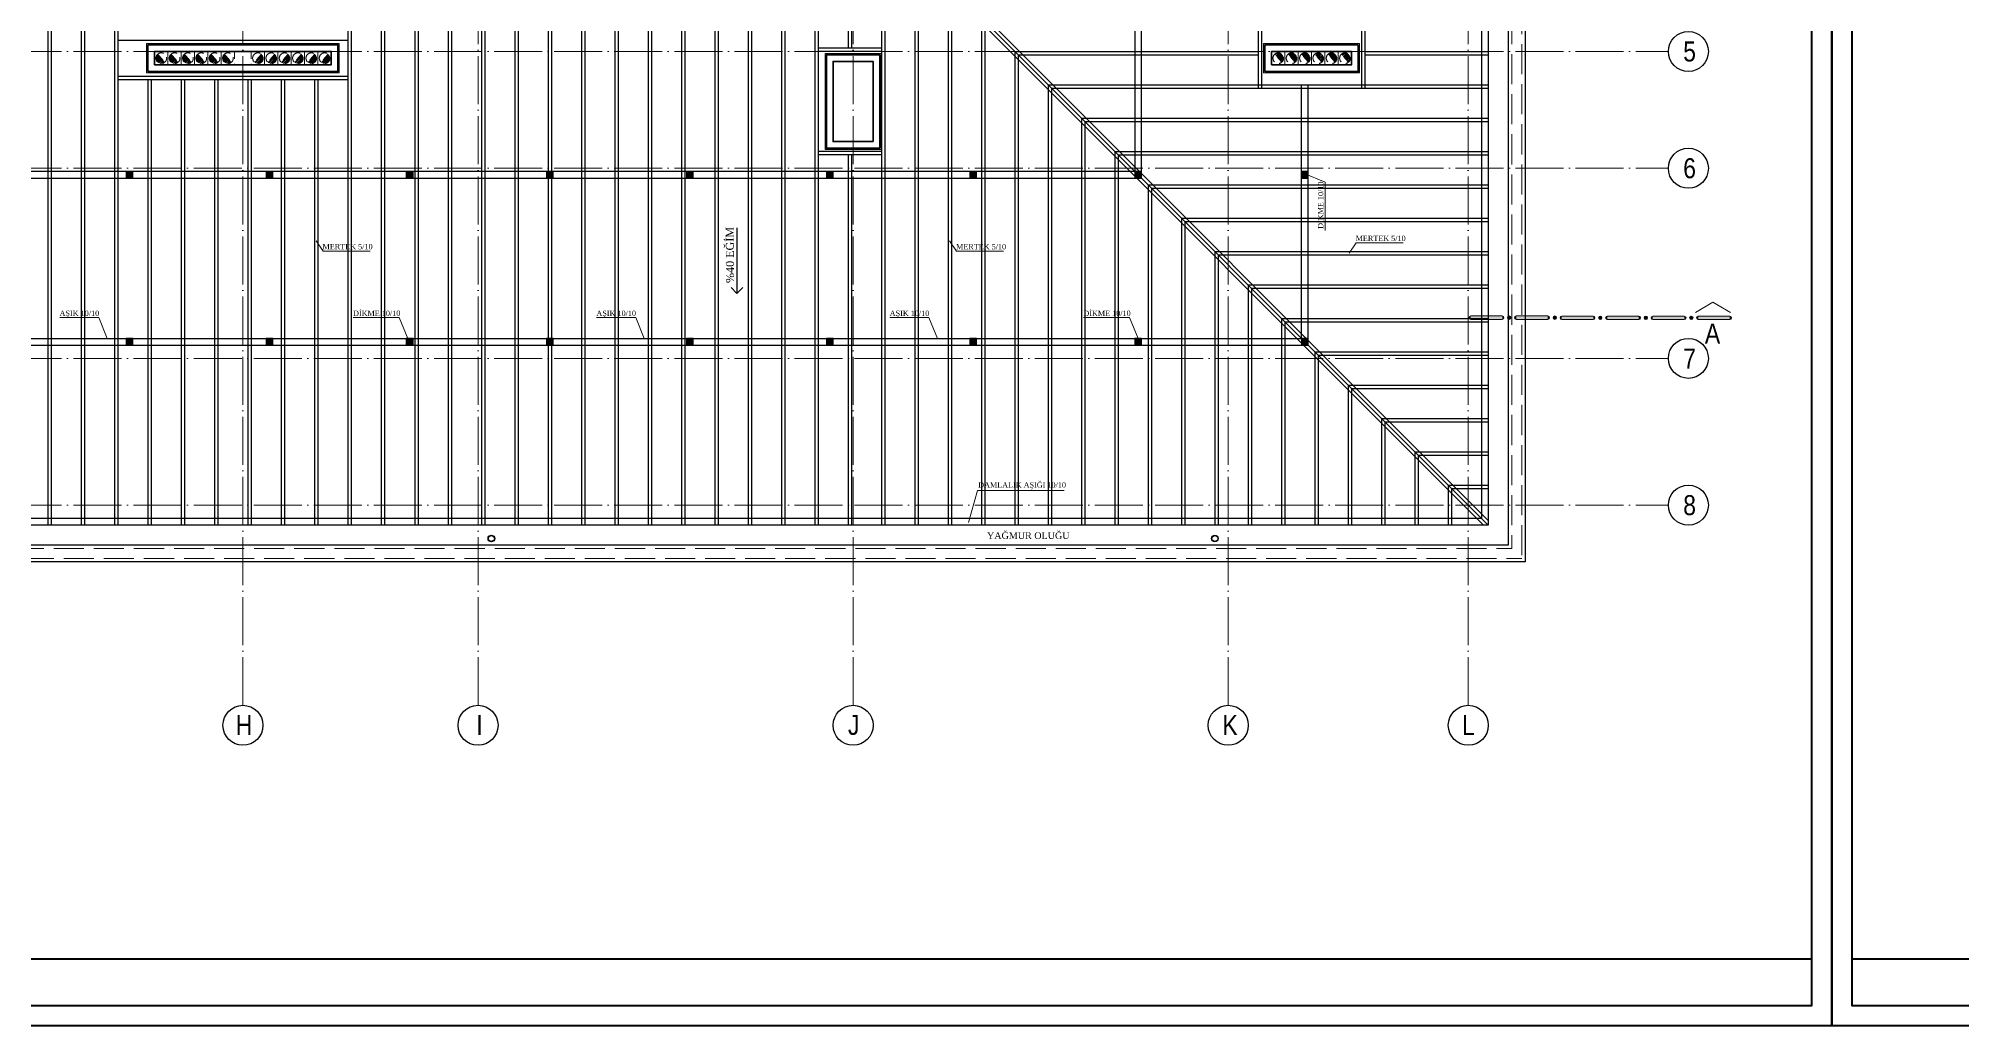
# Model space of a CAD drawing. Header units: millimetres. Extents: x 11587 to 81192, y -36083 to -25300.
# Drawn here: x 46037 to 48921, y -28300 to -26820 of the extents above; entities that cross this region are included whole.
import ezdxf

# ---------------------------------------------------------------- set-up
doc = ezdxf.new("R2010")
doc.units = ezdxf.units.MM
for name, pattern in [('AKS', [30, 24, -3, 0, -3]), ('IZDUSUM1', [20, 7.5, -5, 7.5, 0]), ('SEMBOL1', [260, 200, -15, 30, -15])]:
    doc.linetypes.add(name, pattern=pattern)
for name, color, linetype, lineweight in [('rtm-aks balon', 20, 'Continuous', 25), ('rtm-aks balon yazı', 7, 'Continuous', 20), ('rtm-aks yeni', 7, 'AKS', 20), ('rtm-antet-02', 140, 'Continuous', 40), ('rtm-duv tugla', 22, 'Continuous', 35), ('rtm-izdusum-üst ince', 8, 'IZDUSUM1', 5), ('rtm-mhl-yazı-malzeme', 253, 'Continuous', 13), ('rtm-plan katmanı-03', 233, 'Continuous', 30), ('rtm-plan katmanı-04', 33, 'Continuous', 25), ('rtm-plan katmanı-05', 205, 'Continuous', 20), ('rtm-sembol balon baslik', 242, 'Continuous', 20), ('rtm-sembol kesit gör yazı', 7, 'Continuous', 20), ('rtm-sembol kot yazı', 7, 'Continuous', 20), ('rtm-sembol malzeme cizgisi', 242, 'Continuous', 20), ('rtm-sıva', 252, 'Continuous', 15)]:
    doc.layers.add(name, color=color, linetype=linetype, lineweight=lineweight)
doc.styles.add('AKSYAZI', font='ARIALN.TTF')
doc.styles.add('BASLIK', font='ARIALN.TTF')
doc.styles.add('VAZ-OLCU', font='times.ttf', dxfattribs={"height": 60})

# ---------------------------------------------------------------- blocks, each defined once
blk = doc.blocks.new('KK')
at = {"layer": 'rtm-sembol balon baslik', "linetype": 'SEMBOL1'}
for p in [(41231.3, 7543.2), (41283.8, 7543.2)]:
    blk.add_line(p, (41257.6, 7558.4), dxfattribs=at)
at = {"layer": 'rtm-sembol balon baslik'}
for p, q in [((41279.6, 7537.7), (41232.3, 7537.7)), ((41279.6, 7532.4), (41232.3, 7532.4)), ((41347.8, 7537.7), (41300.6, 7537.7)), ((41347.8, 7532.4), (41300.6, 7532.4)), ((41416.1, 7537.8), (41368.8, 7537.8)), ((41416.1, 7532.6), (41368.8, 7532.6)), ((41484.3, 7537.8), (41437.1, 7537.8)), ((41484.3, 7532.6), (41437.1, 7532.6)), ((41552.6, 7537.9), (41505.3, 7537.9)), ((41552.6, 7532.7), (41505.3, 7532.7)), ((41620.8, 7537.9), (41573.6, 7537.9)), ((41620.8, 7532.7), (41573.6, 7532.7))]:
    blk.add_line(p, q, dxfattribs=at)
at = {"layer": 'rtm-sembol balon baslik', "const_width": 2.62}
for points in [[(41232.3, 7536.4, 0.414214), (41231, 7535, 1)], [(41231, 7535, 0.414214), (41232.3, 7533.7, 1)], [(41279.6, 7533.7, 0.414214), (41280.9, 7535, 0.414214), (41279.6, 7536.4, 1)], [(41300.6, 7536.4, 0.414214), (41299.3, 7535, 1)], [(41299.3, 7535, 0.414214), (41300.6, 7533.7, 1)], [(41347.8, 7533.7, 0.414214), (41349.1, 7535, 0.414214), (41347.8, 7536.4, 1)], [(41368.8, 7536.5, 0.414214), (41367.5, 7535.2, 1)], [(41367.5, 7535.2, 0.414214), (41368.8, 7533.9, 1)], [(41416.1, 7533.9, 0.414214), (41417.4, 7535.2, 0.414214), (41416.1, 7536.5, 1)], [(41437.1, 7536.5, 0.414214), (41435.8, 7535.2, 1)], [(41435.8, 7535.2, 0.414214), (41437.1, 7533.9, 1)], [(41484.3, 7533.9, 0.414214), (41485.6, 7535.2, 0.414214), (41484.3, 7536.5, 1)], [(41505.3, 7536.6, 0.414214), (41504, 7535.3, 1)], [(41504, 7535.3, 0.414214), (41505.3, 7534, 1)], [(41552.6, 7534, 0.414214), (41553.9, 7535.3, 0.414214), (41552.6, 7536.6, 1)], [(41573.6, 7536.6, 0.414214), (41572.3, 7535.3, 1)], [(41572.3, 7535.3, 0.414214), (41573.6, 7534, 1)], [(41620.8, 7534, 0.414214), (41622.1, 7535.3, 0.414214), (41620.8, 7536.6, 1)]]:
    blk.add_lwpolyline(points, format="xyb", dxfattribs=at)
for points in [[(41288.8, 7535, 1), (41291.4, 7535, 1)], [(41357, 7535.2, 1), (41359.6, 7535.2, 1)], [(41425.3, 7535.2, 1), (41427.9, 7535.2, 1)], [(41493.5, 7535.3, 1), (41496.1, 7535.3, 1)], [(41561.8, 7535.3, 1), (41564.4, 7535.3, 1)]]:
    blk.add_lwpolyline(points, format="xyb", close=True, dxfattribs=at)
at = {"layer": 'rtm-sembol balon baslik'}
for centre in [(41290.1, 7535), (41358.3, 7535.2), (41426.6, 7535.2), (41494.8, 7535.3), (41563.1, 7535.3)]:
    blk.add_circle(centre, 2.62, dxfattribs=at)
for centre, start, end in [((41232.3, 7535), 90, 270), ((41279.6, 7535), 270, 90), ((41300.6, 7535), 90, 270), ((41347.8, 7535), 270, 90), ((41368.8, 7535.2), 90, 270), ((41416.1, 7535.2), 270, 90), ((41437.1, 7535.2), 90, 270), ((41484.3, 7535.2), 270, 90), ((41505.3, 7535.3), 90, 270), ((41552.6, 7535.3), 270, 90), ((41573.6, 7535.3), 90, 270), ((41620.8, 7535.3), 270, 90)]:
    blk.add_arc(centre, 2.62, start, end, dxfattribs=at)
for points in [[(41232.3, 7537.7), (41232.3, 7532.4), (41279.6, 7537.7), (41279.6, 7532.4)], [(41300.6, 7537.7), (41300.6, 7532.4), (41347.8, 7537.7), (41347.8, 7532.4)], [(41368.8, 7537.8), (41368.8, 7532.6), (41416.1, 7537.8), (41416.1, 7532.6)], [(41437.1, 7537.8), (41437.1, 7532.6), (41484.3, 7537.8), (41484.3, 7532.6)], [(41505.3, 7537.9), (41505.3, 7532.7), (41552.6, 7537.9), (41552.6, 7532.7)], [(41573.6, 7537.9), (41573.6, 7532.7), (41620.8, 7537.9), (41620.8, 7532.7)]]:
    blk.add_trace(points, dxfattribs=at)

msp = doc.modelspace()

# ---------------------------------------------------------------- hatches: boundary and pattern name
at = {"layer": 'rtm-izdusum-üst ince', "ltscale": 1.5}
h = msp.add_hatch(dxfattribs=at)
h.set_pattern_fill('ANSI31', color=256, scale=0.5, angle=180, style=0)
h.set_pattern_definition([(225, (46665.9866, -26689.5514), (1.122532, -1.122532), [])])
edge = h.paths.add_edge_path()
edge.add_arc((46221.59, -26849.55), 8, 132.76259, 312.76259)
edge.add_line((46227.03, -26855.42), (46216.16, -26843.68))
h = msp.add_hatch(dxfattribs=at)
h.set_pattern_fill('ANSI31', color=256, scale=0.5, angle=180, style=0)
h.set_pattern_definition([(225, (46685.9866, -26689.5514), (1.122532, -1.122532), [])])
edge = h.paths.add_edge_path()
edge.add_arc((46241.59, -26849.55), 8, 132.76259, 312.76259)
edge.add_line((46247.03, -26855.42), (46236.16, -26843.68))
h = msp.add_hatch(dxfattribs=at)
h.set_pattern_fill('ANSI31', color=256, scale=0.5, angle=180, style=0)
h.set_pattern_definition([(225, (46705.9866, -26689.5514), (1.122532, -1.122532), [])])
edge = h.paths.add_edge_path()
edge.add_arc((46261.59, -26849.55), 8, 132.76259, 312.76259)
edge.add_line((46267.03, -26855.42), (46256.16, -26843.68))
h = msp.add_hatch(dxfattribs=at)
h.set_pattern_fill('ANSI31', color=256, scale=0.5, angle=180, style=0)
h.set_pattern_definition([(225, (46725.9866, -26689.5514), (1.122532, -1.122532), [])])
edge = h.paths.add_edge_path()
edge.add_arc((46281.59, -26849.55), 8, 132.76259, 312.76259)
edge.add_line((46287.03, -26855.42), (46276.16, -26843.68))
h = msp.add_hatch(dxfattribs=at)
h.set_pattern_fill('ANSI31', color=256, scale=0.5, angle=180, style=0)
h.set_pattern_definition([(225, (46745.9866, -26689.5514), (1.122532, -1.122532), [])])
edge = h.paths.add_edge_path()
edge.add_arc((46301.59, -26849.55), 8, 132.76259, 312.76259)
edge.add_line((46307.03, -26855.42), (46296.16, -26843.68))
h = msp.add_hatch(dxfattribs=at)
h.set_pattern_fill('ANSI31', color=256, scale=0.5, angle=180, style=0)
h.set_pattern_definition([(225, (46765.9866, -26689.5514), (1.122532, -1.122532), [])])
edge = h.paths.add_edge_path()
edge.add_arc((46321.59, -26849.55), 8, 132.76259, 312.76259)
edge.add_line((46327.03, -26855.42), (46316.16, -26843.68))
h = msp.add_hatch(dxfattribs=at)
h.set_pattern_fill('ANSI31', color=256, scale=0.5, angle=180, style=0)
h.set_pattern_definition([(225, (45335.9866, -26689.5514), (1.122532, -1.122532), [])])
edge = h.paths.add_edge_path()
edge.add_arc((46366.59, -26849.55), 8, -132.76259, 47.23741, ccw=False)
edge.add_line((46361.16, -26855.42), (46372.03, -26843.68))
h = msp.add_hatch(dxfattribs=at)
h.set_pattern_fill('ANSI31', color=256, scale=0.5, angle=180, style=0)
h.set_pattern_definition([(225, (45355.9866, -26689.5514), (1.122532, -1.122532), [])])
edge = h.paths.add_edge_path()
edge.add_arc((46386.59, -26849.55), 8, -132.76259, 47.23741, ccw=False)
edge.add_line((46381.16, -26855.42), (46392.03, -26843.68))
h = msp.add_hatch(dxfattribs=at)
h.set_pattern_fill('ANSI31', color=256, scale=0.5, angle=180, style=0)
h.set_pattern_definition([(225, (45375.9866, -26689.5514), (1.122532, -1.122532), [])])
edge = h.paths.add_edge_path()
edge.add_arc((46406.59, -26849.55), 8, -132.76259, 47.23741, ccw=False)
edge.add_line((46401.16, -26855.42), (46412.03, -26843.68))
h = msp.add_hatch(dxfattribs=at)
h.set_pattern_fill('ANSI31', color=256, scale=0.5, angle=180, style=0)
h.set_pattern_definition([(225, (45395.9866, -26689.5514), (1.122532, -1.122532), [])])
edge = h.paths.add_edge_path()
edge.add_arc((46426.59, -26849.55), 8, -132.76259, 47.23741, ccw=False)
edge.add_line((46421.16, -26855.42), (46432.03, -26843.68))
h = msp.add_hatch(dxfattribs=at)
h.set_pattern_fill('ANSI31', color=256, scale=0.5, angle=180, style=0)
h.set_pattern_definition([(225, (45415.9866, -26689.5514), (1.122532, -1.122532), [])])
edge = h.paths.add_edge_path()
edge.add_arc((46446.59, -26849.55), 8, -132.76259, 47.23741, ccw=False)
edge.add_line((46441.16, -26855.42), (46452.03, -26843.68))
h = msp.add_hatch(dxfattribs=at)
h.set_pattern_fill('ANSI31', color=256, scale=0.5, angle=180, style=0)
h.set_pattern_definition([(225, (45435.9866, -26689.5514), (1.122532, -1.122532), [])])
edge = h.paths.add_edge_path()
edge.add_arc((46466.59, -26849.55), 8, -132.76259, 47.23741, ccw=False)
edge.add_line((46461.16, -26855.42), (46472.03, -26843.68))
h = msp.add_hatch(dxfattribs=at)
h.set_pattern_fill('ANSI31', color=256, scale=0.5, angle=180, style=0)
h.set_pattern_definition([(225, (44055.9866, -26839.5514), (1.122532, -1.122532), [])])
edge = h.paths.add_edge_path()
edge.add_arc((47896.59, -26849.55), 8, 312.76259, 492.76259)
edge.add_line((47891.16, -26843.68), (47902.03, -26855.42))
h = msp.add_hatch(dxfattribs=at)
h.set_pattern_fill('ANSI31', color=256, scale=0.5, angle=180, style=0)
h.set_pattern_definition([(225, (44035.9866, -26839.5514), (1.122532, -1.122532), [])])
edge = h.paths.add_edge_path()
edge.add_arc((47916.59, -26849.55), 8, 312.76259, 492.76259)
edge.add_line((47911.16, -26843.68), (47922.03, -26855.42))
h = msp.add_hatch(dxfattribs=at)
h.set_pattern_fill('ANSI31', color=256, scale=0.5, angle=180, style=0)
h.set_pattern_definition([(225, (44015.9866, -26839.5514), (1.122532, -1.122532), [])])
edge = h.paths.add_edge_path()
edge.add_arc((47936.59, -26849.55), 8, 312.76259, 492.76259)
edge.add_line((47931.16, -26843.68), (47942.03, -26855.42))
h = msp.add_hatch(dxfattribs=at)
h.set_pattern_fill('ANSI31', color=256, scale=0.5, angle=180, style=0)
h.set_pattern_definition([(225, (43995.9866, -26839.5514), (1.122532, -1.122532), [])])
edge = h.paths.add_edge_path()
edge.add_arc((47956.59, -26849.55), 8, 312.76259, 492.76259)
edge.add_line((47951.16, -26843.68), (47962.03, -26855.42))
h = msp.add_hatch(dxfattribs=at)
h.set_pattern_fill('ANSI31', color=256, scale=0.5, angle=180, style=0)
h.set_pattern_definition([(225, (43975.9866, -26839.5514), (1.122532, -1.122532), [])])
edge = h.paths.add_edge_path()
edge.add_arc((47976.59, -26849.55), 8, 312.76259, 492.76259)
edge.add_line((47971.16, -26843.68), (47982.03, -26855.42))
h = msp.add_hatch(dxfattribs=at)
h.set_pattern_fill('ANSI31', color=256, scale=0.5, angle=180, style=0)
h.set_pattern_definition([(225, (43955.9866, -26839.5514), (1.122532, -1.122532), [])])
edge = h.paths.add_edge_path()
edge.add_arc((47996.59, -26849.55), 8, 312.76259, 492.76259)
edge.add_line((47991.16, -26843.68), (48002.03, -26855.42))
at = {"layer": 'rtm-plan katmanı-05'}
for points in [[(46169.09, -27029.55), (46179.09, -27029.55), (46179.09, -27019.55), (46169.09, -27019.55)], [(46379.09, -27029.55), (46389.09, -27029.55), (46389.09, -27019.55), (46379.09, -27019.55)], [(46589.09, -27029.55), (46599.09, -27029.55), (46599.09, -27019.55), (46589.09, -27019.55)], [(46799.09, -27029.55), (46809.09, -27029.55), (46809.09, -27019.55), (46799.09, -27019.55)], [(47009.09, -27029.55), (47019.09, -27029.55), (47019.09, -27019.55), (47009.09, -27019.55)], [(47219.09, -27029.55), (47229.09, -27029.55), (47229.09, -27019.55), (47219.09, -27019.55)], [(47434.09, -27029.55), (47444.09, -27029.55), (47444.09, -27019.55), (47434.09, -27019.55)], [(47681.59, -27029.55), (47691.59, -27029.55), (47691.59, -27019.55), (47681.59, -27019.55)], [(47931.59, -27029.55), (47941.59, -27029.55), (47941.59, -27019.55), (47931.59, -27019.55)], [(46169.09, -27279.55), (46179.09, -27279.55), (46179.09, -27269.55), (46169.09, -27269.55)], [(46379.09, -27279.55), (46389.09, -27279.55), (46389.09, -27269.55), (46379.09, -27269.55)], [(46589.09, -27279.55), (46599.09, -27279.55), (46599.09, -27269.55), (46589.09, -27269.55)], [(46799.09, -27279.55), (46809.09, -27279.55), (46809.09, -27269.55), (46799.09, -27269.55)], [(47009.09, -27279.55), (47019.09, -27279.55), (47019.09, -27269.55), (47009.09, -27269.55)], [(47219.09, -27279.55), (47229.09, -27279.55), (47229.09, -27269.55), (47219.09, -27269.55)], [(47434.09, -27279.55), (47444.09, -27279.55), (47444.09, -27269.55), (47434.09, -27269.55)], [(47681.59, -27279.55), (47691.59, -27279.55), (47691.59, -27269.55), (47681.59, -27269.55)], [(47931.59, -27279.55), (47941.59, -27279.55), (47941.59, -27269.55), (47931.59, -27269.55)]]:
    msp.add_hatch(color=256, dxfattribs=at).paths.add_polyline_path(points)

# ---------------------------------------------------------------- linework, layer by layer
for points in [[(47084.81, -27103.82), (47084.81, -27202.48)], [(47084.81, -27202.48), (47076.12, -27193.1)], [(47084.81, -27202.48), (47093.51, -27193.1)]]:
    msp.add_lwpolyline(points)
at = {"layer": 'rtm-aks balon'}
for centre in [(48511.59, -26839.55), (48511.59, -27014.55), (48511.59, -27299.55), (48511.59, -27519.55), (46344.09, -27849.55), (46696.59, -27849.55), (47259.09, -27849.55), (47821.59, -27849.55), (48181.59, -27849.55)]:
    msp.add_circle(centre, 30, dxfattribs=at)
at = {"layer": 'rtm-aks yeni', "ltscale": 3}
for p, q in [((46344.09, -27819.55), (46344.09, -25729.55)), ((46696.59, -27819.55), (46696.59, -25729.55)), ((47259.09, -27819.55), (47259.09, -25729.55)), ((47821.59, -27819.55), (47821.59, -25729.55)), ((48181.59, -27819.55), (48181.59, -25729.55)), ((43026.59, -26839.55), (48481.59, -26839.55)), ((43026.59, -27014.55), (48481.59, -27014.55)), ((43026.59, -27299.55), (48481.59, -27299.55)), ((43026.59, -27519.55), (48481.59, -27519.55))]:
    msp.add_line(p, q, dxfattribs=at)
at = {"layer": 'rtm-antet-02'}
for points in [[(42726.59, -25299.55), (42726.59, -28299.55), (48726.59, -28299.55), (48726.59, -25299.55), (42726.59, -25299.55)], [(48726.59, -25299.55), (48726.59, -28299.55), (57226.59, -28299.55), (57226.59, -25299.55), (48726.59, -25299.55)], [(42756.59, -28199.55), (48696.59, -28199.55)], [(48756.59, -28199.55), (57196.59, -28199.55)]]:
    msp.add_lwpolyline(points, dxfattribs=at)
for points in [[(42756.59, -25329.55), (42756.59, -28269.55), (48696.59, -28269.55), (48696.59, -25329.55)], [(48756.59, -25329.55), (48756.59, -28269.55), (57196.59, -28269.55), (57196.59, -25329.55)]]:
    msp.add_lwpolyline(points, close=True, dxfattribs=at)
at = {"layer": 'rtm-duv tugla'}
for points in [[(46201.59, -26869.55), (46486.59, -26869.55), (46486.59, -26829.55), (46201.59, -26829.55)], [(46211.59, -26859.55), (46476.59, -26859.55), (46476.59, -26839.55), (46211.59, -26839.55)], [(47299.09, -26984.55), (47219.09, -26984.55), (47219.09, -26844.55), (47299.09, -26844.55)], [(48016.59, -26829.55), (47876.59, -26829.55), (47876.59, -26869.55), (48016.59, -26869.55)], [(48006.59, -26839.55), (47886.59, -26839.55), (47886.59, -26859.55), (48006.59, -26859.55)], [(47289.09, -26974.55), (47229.09, -26974.55), (47229.09, -26854.55), (47289.09, -26854.55)]]:
    msp.add_lwpolyline(points, close=True, dxfattribs=at)
at = {"layer": 'rtm-izdusum-üst ince', "ltscale": 3}
for points in [[(43246.59, -25949.55), (48261.59, -25949.55), (48261.59, -27599.55), (43246.59, -27599.55)], [(43261.59, -25964.55), (48246.59, -25964.55), (48246.59, -27584.55), (43261.59, -27584.55)]]:
    msp.add_lwpolyline(points, close=True, dxfattribs=at)
at = {"layer": 'rtm-izdusum-üst ince', "ltscale": 1.5}
for points in [[(46211.59, -26859.55), (46211.59, -26839.55), (46231.59, -26839.55), (46231.59, -26859.55), (46211.59, -26859.55)], [(46216.16, -26843.68), (46227.03, -26855.42)], [(46231.59, -26859.55), (46231.59, -26839.55), (46251.59, -26839.55), (46251.59, -26859.55), (46231.59, -26859.55)], [(46236.16, -26843.68), (46247.03, -26855.42)], [(46251.59, -26859.55), (46251.59, -26839.55), (46271.59, -26839.55), (46271.59, -26859.55), (46251.59, -26859.55)], [(46256.16, -26843.68), (46267.03, -26855.42)], [(46271.59, -26859.55), (46271.59, -26839.55), (46291.59, -26839.55), (46291.59, -26859.55), (46271.59, -26859.55)], [(46276.16, -26843.68), (46287.03, -26855.42)], [(46291.59, -26859.55), (46291.59, -26839.55), (46311.59, -26839.55), (46311.59, -26859.55), (46291.59, -26859.55)], [(46296.16, -26843.68), (46307.03, -26855.42)], [(46311.59, -26859.55), (46311.59, -26839.55), (46331.59, -26839.55), (46331.59, -26859.55), (46311.59, -26859.55)], [(46316.16, -26843.68), (46327.03, -26855.42)], [(46376.59, -26859.55), (46376.59, -26839.55), (46356.59, -26839.55), (46356.59, -26859.55), (46376.59, -26859.55)], [(46372.03, -26843.68), (46361.16, -26855.42)], [(46396.59, -26859.55), (46396.59, -26839.55), (46376.59, -26839.55), (46376.59, -26859.55), (46396.59, -26859.55)], [(46392.03, -26843.68), (46381.16, -26855.42)], [(46416.59, -26859.55), (46416.59, -26839.55), (46396.59, -26839.55), (46396.59, -26859.55), (46416.59, -26859.55)], [(46412.03, -26843.68), (46401.16, -26855.42)], [(46436.59, -26859.55), (46436.59, -26839.55), (46416.59, -26839.55), (46416.59, -26859.55), (46436.59, -26859.55)], [(46432.03, -26843.68), (46421.16, -26855.42)], [(46456.59, -26859.55), (46456.59, -26839.55), (46436.59, -26839.55), (46436.59, -26859.55), (46456.59, -26859.55)], [(46452.03, -26843.68), (46441.16, -26855.42)], [(46476.59, -26859.55), (46476.59, -26839.55), (46456.59, -26839.55), (46456.59, -26859.55), (46476.59, -26859.55)], [(46472.03, -26843.68), (46461.16, -26855.42)], [(47906.59, -26839.55), (47906.59, -26859.55), (47886.59, -26859.55), (47886.59, -26839.55), (47906.59, -26839.55)], [(47902.03, -26855.42), (47891.16, -26843.68)], [(47926.59, -26839.55), (47926.59, -26859.55), (47906.59, -26859.55), (47906.59, -26839.55), (47926.59, -26839.55)], [(47922.03, -26855.42), (47911.16, -26843.68)], [(47946.59, -26839.55), (47946.59, -26859.55), (47926.59, -26859.55), (47926.59, -26839.55), (47946.59, -26839.55)], [(47942.03, -26855.42), (47931.16, -26843.68)], [(47966.59, -26839.55), (47966.59, -26859.55), (47946.59, -26859.55), (47946.59, -26839.55), (47966.59, -26839.55)], [(47962.03, -26855.42), (47951.16, -26843.68)], [(47986.59, -26839.55), (47986.59, -26859.55), (47966.59, -26859.55), (47966.59, -26839.55), (47986.59, -26839.55)], [(47982.03, -26855.42), (47971.16, -26843.68)], [(48006.59, -26839.55), (48006.59, -26859.55), (47986.59, -26859.55), (47986.59, -26839.55), (48006.59, -26839.55)], [(48002.03, -26855.42), (47991.16, -26843.68)]]:
    msp.add_lwpolyline(points, dxfattribs=at)
for centre in [(46221.59, -26849.55), (46241.59, -26849.55), (46261.59, -26849.55), (46281.59, -26849.55), (46301.59, -26849.55), (46321.59, -26849.55), (46366.59, -26849.55), (46386.59, -26849.55), (46406.59, -26849.55), (46426.59, -26849.55), (46446.59, -26849.55), (46466.59, -26849.55), (47896.59, -26849.55), (47916.59, -26849.55), (47936.59, -26849.55), (47956.59, -26849.55), (47976.59, -26849.55), (47996.59, -26849.55)]:
    msp.add_circle(centre, 8, dxfattribs=at)
at = {"layer": 'rtm-plan katmanı-03', "ltscale": 5}
for points in [[(43241.59, -25944.55), (48266.59, -25944.55), (48266.59, -27604.55), (43241.59, -27604.55)], [(43266.59, -25969.55), (48241.59, -25969.55), (48241.59, -27579.55), (43266.59, -27579.55)], [(43296.59, -25999.55), (48211.59, -25999.55), (48211.59, -27549.55), (43296.59, -27549.55)], [(43306.59, -26009.55), (48201.59, -26009.55), (48201.59, -27539.55), (43306.59, -27539.55)]]:
    msp.add_lwpolyline(points, close=True, dxfattribs=at)
for points in [[(48204.52, -25999.55), (47429.52, -26774.55), (48204.52, -27549.55)], [(48211.59, -25999.55), (47436.59, -26774.55), (48211.59, -27549.55)], [(48211.59, -26006.62), (47443.67, -26774.55), (48211.59, -27542.48)], [(47691.59, -26519.55), (43816.59, -26519.55), (43816.59, -27029.55), (47691.59, -27029.55), (47691.59, -26529.55)], [(47681.59, -27019.55), (43826.59, -27019.55), (43826.59, -26529.55), (47681.59, -26529.55), (47681.59, -27019.55)], [(43566.59, -26894.55), (43566.59, -27279.55), (47941.59, -27279.55), (47941.59, -26889.55)], [(43576.59, -26894.55), (43576.59, -27269.55), (47931.59, -27269.55), (47931.59, -26889.55)]]:
    msp.add_lwpolyline(points, dxfattribs=at)
at = {"layer": 'rtm-plan katmanı-03'}
for points in [[(46179.09, -27019.55), (46169.09, -27019.55), (46169.09, -27029.55), (46179.09, -27029.55)], [(46389.09, -27019.55), (46379.09, -27019.55), (46379.09, -27029.55), (46389.09, -27029.55)], [(46599.09, -27019.55), (46589.09, -27019.55), (46589.09, -27029.55), (46599.09, -27029.55)], [(46809.09, -27019.55), (46799.09, -27019.55), (46799.09, -27029.55), (46809.09, -27029.55)], [(47019.09, -27019.55), (47009.09, -27019.55), (47009.09, -27029.55), (47019.09, -27029.55)], [(47229.09, -27019.55), (47219.09, -27019.55), (47219.09, -27029.55), (47229.09, -27029.55)], [(47444.09, -27019.55), (47434.09, -27019.55), (47434.09, -27029.55), (47444.09, -27029.55)], [(47691.59, -27019.55), (47681.59, -27019.55), (47681.59, -27029.55), (47691.59, -27029.55)], [(47941.59, -27019.55), (47931.59, -27019.55), (47931.59, -27029.55), (47941.59, -27029.55)], [(46179.09, -27269.55), (46169.09, -27269.55), (46169.09, -27279.55), (46179.09, -27279.55)], [(46389.09, -27269.55), (46379.09, -27269.55), (46379.09, -27279.55), (46389.09, -27279.55)], [(46599.09, -27269.55), (46589.09, -27269.55), (46589.09, -27279.55), (46599.09, -27279.55)], [(46809.09, -27269.55), (46799.09, -27269.55), (46799.09, -27279.55), (46809.09, -27279.55)], [(47019.09, -27269.55), (47009.09, -27269.55), (47009.09, -27279.55), (47019.09, -27279.55)], [(47229.09, -27269.55), (47219.09, -27269.55), (47219.09, -27279.55), (47229.09, -27279.55)], [(47444.09, -27269.55), (47434.09, -27269.55), (47434.09, -27279.55), (47444.09, -27279.55)], [(47691.59, -27269.55), (47681.59, -27269.55), (47681.59, -27279.55), (47691.59, -27279.55)], [(47941.59, -27269.55), (47931.59, -27269.55), (47931.59, -27279.55), (47941.59, -27279.55)]]:
    msp.add_lwpolyline(points, close=True, dxfattribs=at)
at = {"layer": 'rtm-plan katmanı-04'}
for points in [[(46051.59, -25999.55), (46051.59, -27549.55)], [(46056.59, -25999.55), (46056.59, -27549.55)], [(46101.59, -25999.55), (46101.59, -27549.55)], [(46106.59, -25999.55), (46106.59, -27549.55)], [(46151.59, -25999.55), (46151.59, -27549.55)], [(46156.59, -25999.55), (46156.59, -27549.55)], [(46501.59, -25999.55), (46501.59, -27549.55)], [(46506.59, -25999.55), (46506.59, -27549.55)], [(46551.59, -25999.55), (46551.59, -27549.55)], [(46556.59, -25999.55), (46556.59, -27549.55)], [(46601.59, -25999.55), (46601.59, -27549.55)], [(46606.59, -25999.55), (46606.59, -27549.55)], [(46651.59, -25999.55), (46651.59, -27549.55)], [(46656.59, -25999.55), (46656.59, -27549.55)], [(46701.59, -25999.55), (46701.59, -27549.55)], [(46706.59, -25999.55), (46706.59, -27549.55)], [(46751.59, -25999.55), (46751.59, -27549.55)], [(46756.59, -25999.55), (46756.59, -27549.55)], [(46801.59, -25999.55), (46801.59, -27549.55)], [(46806.59, -25999.55), (46806.59, -27549.55)], [(46851.59, -25999.55), (46851.59, -27549.55)], [(46856.59, -25999.55), (46856.59, -27549.55)], [(46901.59, -25999.55), (46901.59, -27549.55)], [(46906.59, -25999.55), (46906.59, -27549.55)], [(46951.59, -25999.55), (46951.59, -27549.55)], [(46956.59, -25999.55), (46956.59, -27549.55)], [(47051.59, -25999.55), (47051.59, -27549.55)], [(47056.59, -25999.55), (47056.59, -27549.55)], [(47101.59, -25999.55), (47101.59, -27549.55)], [(47106.59, -25999.55), (47106.59, -27549.55)], [(47151.59, -25999.55), (47151.59, -27549.55)], [(47156.59, -25999.55), (47156.59, -27549.55)], [(47201.59, -25999.55), (47201.59, -27549.55)], [(47206.59, -25999.55), (47206.59, -27549.55)], [(47301.59, -25999.55), (47301.59, -27549.55)], [(47306.59, -25999.55), (47306.59, -27549.55)], [(47351.59, -25999.55), (47351.59, -27549.55)], [(47356.59, -25999.55), (47356.59, -27549.55)], [(47401.59, -25999.55), (47401.59, -27549.55)], [(47406.59, -25999.55), (47406.59, -27549.55)], [(47001.59, -26719.55), (47001.59, -27549.55)], [(47006.59, -26719.55), (47006.59, -27549.55)], [(47251.59, -26714.55), (47251.59, -26834.55)], [(47256.59, -26714.55), (47256.59, -26834.55)], [(47451.59, -26789.55), (47451.59, -27549.55)], [(47456.59, -26794.55), (47456.59, -27549.55)], [(47866.59, -26794.55), (47866.59, -26894.55)], [(47871.59, -26794.55), (47871.59, -26894.55)], [(48021.59, -26794.55), (48021.59, -26894.55)], [(48026.59, -26794.55), (48026.59, -26894.55)], [(46156.59, -26822.55), (46501.59, -26822.55)], [(47301.59, -26834.55), (47206.59, -26834.55)], [(47301.59, -26839.55), (47206.59, -26839.55)], [(47501.59, -26839.55), (47501.59, -27549.55)], [(47501.59, -26839.55), (47866.59, -26839.55)], [(47506.59, -26844.55), (47506.59, -27549.55)], [(47506.59, -26844.55), (47866.59, -26844.55)], [(48026.59, -26839.55), (48211.59, -26839.55)], [(48026.59, -26844.55), (48211.59, -26844.55)], [(46156.59, -26876.55), (46501.59, -26876.55)], [(46156.59, -26881.55), (46501.59, -26881.55)], [(46201.59, -26881.55), (46201.59, -27549.55)], [(46206.59, -26881.55), (46206.59, -27549.55)], [(46251.59, -26881.55), (46251.59, -27549.55)], [(46256.59, -26881.55), (46256.59, -27549.55)], [(46301.59, -26881.55), (46301.59, -27549.55)], [(46306.59, -26881.55), (46306.59, -27549.55)], [(46351.59, -26881.55), (46351.59, -27549.55)], [(46356.59, -26881.55), (46356.59, -27549.55)], [(46401.59, -26881.55), (46401.59, -27549.55)], [(46406.59, -26881.55), (46406.59, -27549.55)], [(46451.59, -26881.55), (46451.59, -27549.55)], [(46456.59, -26881.55), (46456.59, -27549.55)], [(47551.59, -26889.55), (47551.59, -27549.55)], [(47551.59, -26889.55), (48211.59, -26889.55)], [(47556.59, -26894.55), (47556.59, -27549.55)], [(47556.59, -26894.55), (48211.59, -26894.55)], [(47601.59, -26939.55), (47601.59, -27549.55)], [(47601.59, -26939.55), (48211.59, -26939.55)], [(47606.59, -26944.55), (47606.59, -27549.55)], [(47606.59, -26944.55), (48211.59, -26944.55)], [(47301.59, -26989.55), (47206.59, -26989.55)], [(47651.59, -26989.55), (47651.59, -27549.55)], [(47651.59, -26989.55), (48211.59, -26989.55)], [(47301.59, -26994.55), (47206.59, -26994.55)], [(47251.59, -26994.55), (47251.59, -27549.55)], [(47256.59, -26994.55), (47256.59, -27549.55)], [(47656.59, -26994.55), (47656.59, -27549.55)], [(47656.59, -26994.55), (48211.59, -26994.55)], [(47701.59, -27039.55), (47701.59, -27549.55)], [(47701.59, -27039.55), (48211.59, -27039.55)], [(47706.59, -27044.55), (47706.59, -27549.55)], [(47706.59, -27044.55), (48211.59, -27044.55)], [(47751.59, -27089.55), (47751.59, -27549.55)], [(47751.59, -27089.55), (48211.59, -27089.55)], [(47756.59, -27094.55), (47756.59, -27549.55)], [(47756.59, -27094.55), (48211.59, -27094.55)], [(47801.59, -27139.55), (47801.59, -27549.55)], [(47801.59, -27139.55), (48211.59, -27139.55)], [(47806.59, -27144.55), (47806.59, -27549.55)], [(47806.59, -27144.55), (48211.59, -27144.55)], [(47851.59, -27189.55), (47851.59, -27549.55)], [(47851.59, -27189.55), (48211.59, -27189.55)], [(47856.59, -27194.55), (47856.59, -27549.55)], [(47856.59, -27194.55), (48211.59, -27194.55)], [(47901.59, -27239.55), (47901.59, -27549.55)], [(47901.59, -27239.55), (48211.59, -27239.55)], [(47906.59, -27244.55), (47906.59, -27549.55)], [(47906.59, -27244.55), (48211.59, -27244.55)], [(47951.59, -27289.55), (47951.59, -27549.55)], [(47951.59, -27289.55), (48211.59, -27289.55)], [(47956.59, -27294.55), (47956.59, -27549.55)], [(47956.59, -27294.55), (48211.59, -27294.55)], [(48001.59, -27339.55), (48001.59, -27549.55)], [(48001.59, -27339.55), (48211.59, -27339.55)], [(48006.59, -27344.55), (48006.59, -27549.55)], [(48006.59, -27344.55), (48211.59, -27344.55)], [(48051.59, -27389.55), (48051.59, -27549.55)], [(48051.59, -27389.55), (48211.59, -27389.55)], [(48056.59, -27394.55), (48056.59, -27549.55)], [(48056.59, -27394.55), (48211.59, -27394.55)], [(48101.59, -27439.55), (48101.59, -27549.55)], [(48101.59, -27439.55), (48211.59, -27439.55)], [(48106.59, -27444.55), (48106.59, -27549.55)], [(48106.59, -27444.55), (48211.59, -27444.55)], [(48151.59, -27489.55), (48151.59, -27549.55)], [(48151.59, -27489.55), (48211.59, -27489.55)], [(48156.59, -27494.55), (48156.59, -27549.55)], [(48156.59, -27494.55), (48211.59, -27494.55)]]:
    msp.add_lwpolyline(points, dxfattribs=at)
for centre, radius in [((46716.59, -27569.55), 5), ((46716.59, -27569.55), 4.5), ((47801.59, -27569.55), 5), ((47801.59, -27569.55), 4.5)]:
    msp.add_circle(centre, radius, dxfattribs=at)
at = {"layer": 'rtm-sembol malzeme cizgisi'}
for p, q in [((47966.68, -27035.18), (47935.58, -27022.56)), ((47966.68, -27107.74), (47966.68, -27035.18)), ((46464.3, -27138.93), (46453.82, -27123.21)), ((47414.3, -27138.93), (47403.82, -27123.21)), ((48013.44, -27126.18), (48002.95, -27141.9)), ((48083.88, -27126.18), (48013.44, -27126.18)), ((46534.74, -27138.93), (46464.3, -27138.93)), ((47484.74, -27138.93), (47414.3, -27138.93)), ((46069.31, -27238.45), (46128.05, -27238.45)), ((46128.05, -27238.45), (46140.67, -27269.55)), ((46509.29, -27238.45), (46578.53, -27238.45)), ((46578.53, -27238.45), (46591.14, -27269.55)), ((46874.31, -27238.45), (46933.05, -27238.45)), ((46933.05, -27238.45), (46945.67, -27269.55)), ((47314.1, -27238.45), (47372.84, -27238.45)), ((47372.84, -27238.45), (47385.46, -27269.55)), ((47604.42, -27238.45), (47673.65, -27238.45)), ((47673.65, -27238.45), (47686.27, -27269.55)), ((47445.67, -27497.42), (47432.31, -27545.45)), ((47575.55, -27497.42), (47445.67, -27497.42))]:
    msp.add_line(p, q, dxfattribs=at)
at = {"layer": 'rtm-sıva'}
for points in [[(46199.59, -26871.55), (46488.59, -26871.55), (46488.59, -26827.55), (46199.59, -26827.55)], [(47301.09, -26986.55), (47217.09, -26986.55), (47217.09, -26842.55), (47301.09, -26842.55)], [(48018.59, -26827.55), (47874.59, -26827.55), (47874.59, -26871.55), (48018.59, -26871.55)]]:
    msp.add_lwpolyline(points, close=True, dxfattribs=at)

# ---------------------------------------------------------------- block references
at = {"layer": 'rtm-izdusum-üst ince', "xscale": -1}
msp.add_blockref('KK', (89806.02, -34773.89), dxfattribs=at)
msp.add_blockref('KK', (89806.02, -34773.89), dxfattribs=at)

# ---------------------------------------------------------------- texts
at = {"layer": 'rtm-aks balon yazı', "char_height": 30, "width": 27.7214, "attachment_point": 7, "style": 'AKSYAZI'}
for s, insert in [('5', (48503.84, -26854.97)), ('6', (48503.84, -27029.97)), ('7', (48503.84, -27314.97)), ('8', (48503.84, -27534.97)), ('H', (46333.35, -27864.32)), ('I', (46693.96, -27864.32)), ('J', (47251.41, -27864.32)), ('K', (47812.85, -27864.32)), ('L', (48172.14, -27864.32))]:
    msp.add_mtext(s, dxfattribs=dict(at, insert=insert))
at = {"layer": 'rtm-mhl-yazı-malzeme', "style": 'VAZ-OLCU'}
msp.add_text('DİKME 10/10', height=8, rotation=90, dxfattribs=at).set_placement((47964.13, -27105.34))
for s, height, p in [('MERTEK 5/10', 8, (46463.49, -27136.08)), ('MERTEK 5/10', 8, (47413.49, -27136.08)), ('MERTEK 5/10', 8, (48012.63, -27123.63)), ('AŞIK 10/10', 8, (46069.12, -27235.98)), ('DİKME 10/10', 8, (46509.21, -27235.98)), ('AŞIK 10/10', 8, (46874.12, -27235.98)), ('AŞIK 10/10', 8, (47313.91, -27235.98)), ('DİKME 10/10', 8, (47604.34, -27235.98)), ('DAMLALIK AŞIĞI 10/10', 8, (47446.6, -27493.23)), ('YAĞMUR OLUĞU', 10, (47459.84, -27570.19))]:
    msp.add_text(s, height=height, dxfattribs=at).set_placement(p)
at = {"layer": 'rtm-sembol kesit gör yazı', "style": 'BASLIK'}
msp.add_text('A', height=30, dxfattribs=at).set_placement((48536.33, -27277.28))
at = {"layer": 'rtm-sembol kot yazı', "style": 'VAZ-OLCU'}
msp.add_text('%%%40 EĞİM', height=12, rotation=90.27483, dxfattribs=at).set_placement((47080.47, -27186.59, -106))

doc.saveas('drawing.dxf')
